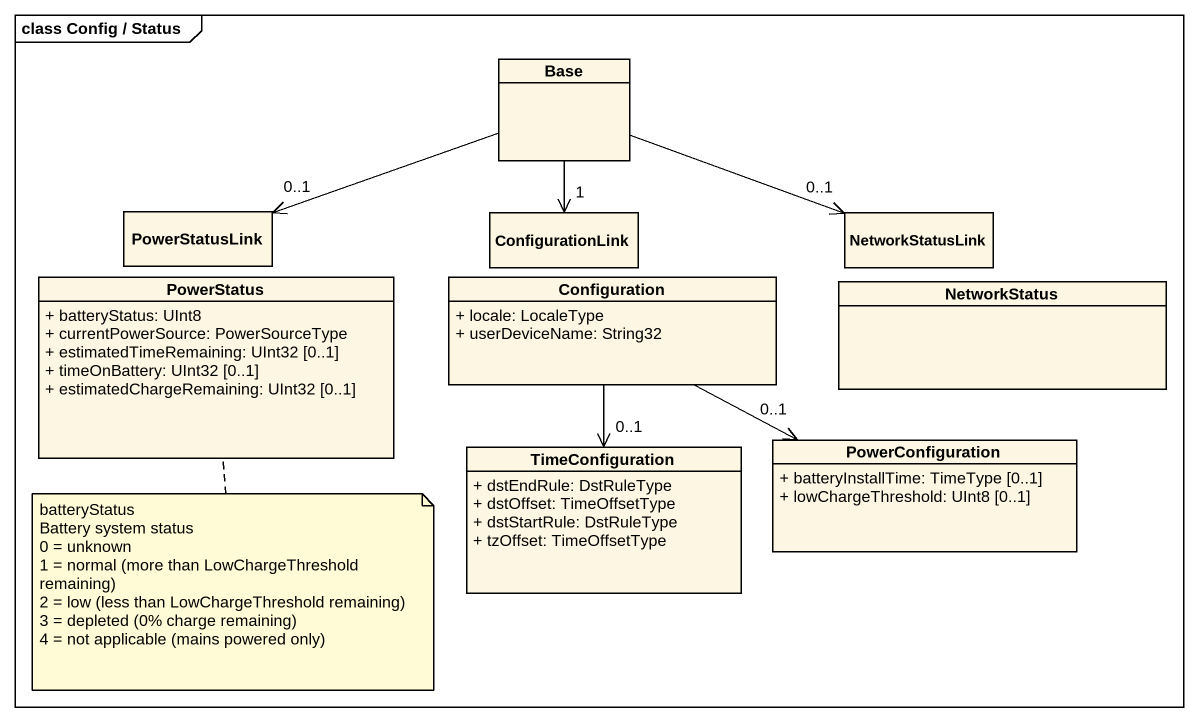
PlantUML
@startuml
mainframe class Config / Status
hide circle
hide empty members
skinparam classAttributeIconSize 0
class Base
class PowerStatusLink
class ConfigurationLink
class NetworkStatusLink
class PowerStatus {
  + batteryStatus: UInt8
  + currentPowerSource: PowerSourceType
  + estimatedTimeRemaining: UInt32 [0..1]
  + timeOnBattery: UInt32 [0..1]
  + estimatedChargeRemaining: UInt32 [0..1]
}
class Configuration {
  + locale: LocaleType
  + userDeviceName: String32
}
class NetworkStatus
class TimeConfiguration {
  + dstEndRule: DstRuleType
  + dstOffset: TimeOffsetType
  + dstStartRule: DstRuleType
  + tzOffset: TimeOffsetType
}
class PowerConfiguration {
  + batteryInstallTime: TimeType [0..1]
  + lowChargeThreshold: UInt8 [0..1]
}
Base -left-> "0..1" PowerStatusLink
Base --> "1" ConfigurationLink
Base -right-> "0..1" NetworkStatusLink
Configuration --> "0..1" TimeConfiguration
Configuration -right-> "0..1" PowerConfiguration
note bottom of PowerStatus
  batteryStatus
  Battery system status
  0 = unknown
  1 = normal (more than LowChargeThreshold remaining)
  2 = low (less than LowChargeThreshold remaining)
  3 = depleted (0% charge remaining)
  4 = not applicable (mains powered only)
end note
@enduml
